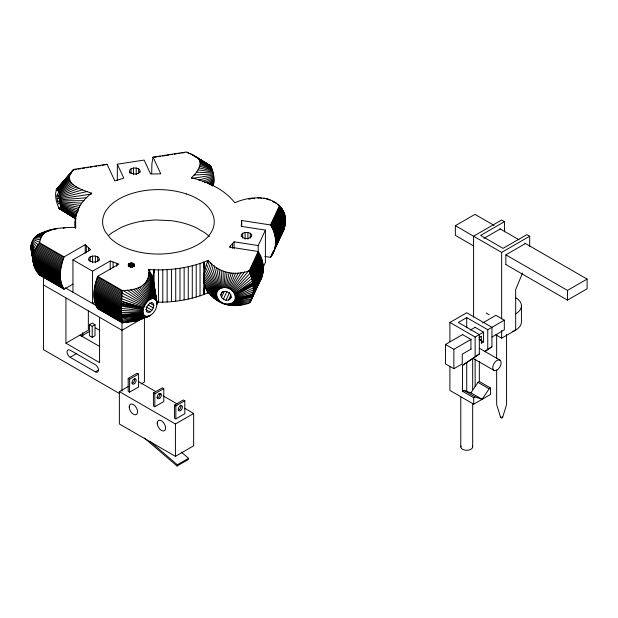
<?xml version="1.0" encoding="UTF-8"?>
<svg xmlns="http://www.w3.org/2000/svg" width="618" height="618" viewBox="0 0 618 618"><rect width="100%" height="100%" fill="white"/><g stroke="black" fill="none" stroke-linecap="round" stroke-linejoin="round"><path stroke-width="0.93" d="M156.686 302.233C172.661 302.418 188.753 300.062 203.762 294.508L203.762 262.14L208.127 260.371C218.061 272.538 234.747 276.37 249.232 270.754L258.177 251.48L229.301 247.015L234.098 241.831L258.216 245.562L265.4 230.089L241.283 226.358L241.607 220.487L270.483 224.952C276.717 234.492 277.822 248.05 270.483 257.32L264.898 256.455M154.052 285.06L154.075 269.827L148.76 269.556C151.008 285.701 135.249 291.078 122.155 290.414L97.721 276.3C93.944 286.443 91.534 298.965 97.721 308.668L122.155 322.774L136.06 320.981L148.567 316.354C153.967 314.068 157.59 307.779 156.872 301.963L152.901 278.386L148.76 269.556M122.155 322.774L121.236 311.402L122.155 290.414M208.127 260.371C203.098 271.14 200.734 286.814 210.923 295.365C220.634 306.088 236.13 307.864 249.232 303.114C256.424 293.844 252.886 280.788 249.232 270.754M223.013 287.702C233.048 284.913 241.553 302.217 228.93 304.002C218.896 306.791 210.39 289.487 223.013 287.702L223.198 271.287M73.032 284.087L64.087 289.247C57.899 279.545 60.309 267.03 64.087 256.887L85.23 244.682L90.599 249.672L72.939 259.861L72.939 292.229M59.305 208.66C62.928 205.346 59.853 193.704 57.211 189.386C53.588 192.7 56.663 204.342 59.305 208.66L75.782 218.811M212.916 185.122C215.327 179.274 213.442 171.201 210.367 165.694L193.187 155.126L186.404 151.982L153.025 157.142L151.897 163.832L151.696 173.503M260.163 280.827C265.346 271.696 263.677 260.062 258.177 251.48M280.572 236.308C284.898 229.425 287.316 220.556 284.149 212.731C275.867 194.145 250.56 195.566 234.848 202.804C224.311 189.17 207.679 181.893 191.387 177.714C197.297 172.893 205.354 161.452 195.265 156.369M64.087 289.247L39.652 275.141L38.231 273.511L35.612 269.548L33.928 265.485L31.055 248.513C30.336 242.689 33.967 236.408 39.367 234.114C50.614 228.258 63.345 227.331 75.775 227.416C72.831 213.952 81.205 200.889 91.68 193.14C81.823 190.143 60.07 182.673 73.704 169.409L107.084 164.249L114.817 180.919L123.793 178.146L117.327 164.226L144.133 160.077L150.591 173.998L160.765 173.812L153.025 157.142M148.567 316.354C134.261 317.629 150.823 288.946 156.872 301.963M60.549 279.166L33.434 263.507C31.897 256.061 35.01 248.506 39.652 242.781C40.162 236.98 44.087 231.673 49.795 230.112M223.986 287.633L225.168 272.013M208.127 292.739L203.762 294.508L204.635 285.076M56.871 196.037L57.567 193.743L59.459 199.421L59.459 203.793L58.949 204.295L57.567 201.314L56.871 196.037L58.756 195.744M203.762 294.508L204.736 285.508L216.872 296.941M153.017 278.865L154.075 269.827C170.908 270.29 187.934 268.003 203.762 262.14L204.736 270.367L216.872 291.943M39.652 275.141L39.714 274.67M224.975 287.648L227.115 272.553M152.731 277.915L154.075 269.827L152.901 278.386L156.686 301.252M146.458 311.511L148.127 312.476L150.019 311.974L151.912 310.29L153.295 307.895L153.805 305.416L153.295 303.523L151.626 302.557M225.972 287.764L229.093 272.94M144.349 438.015L177.042 466.018L177.343 464.775L188.552 458.301L181.29 452.082M188.552 458.301L188.258 459.553L177.042 466.018M226.976 287.957L231.14 273.179M107.084 164.249L102.302 165.33M502.573 417.567L506.397 405.207M91.68 193.14L91.402 194.013L60.332 198.741M220.804 295.049L221.499 292.978L223.392 291.665L225.972 291.48L228.56 292.469L230.452 294.361L231.14 296.648L230.452 298.726L228.56 300.039L225.972 300.224L223.392 299.236L221.499 297.343L220.804 295.049L222.403 291.611M128.436 264.419C128.235 267.138 133.295 267.277 134.253 265.107C133.967 261.87 126.821 262.65 128.374 266.489M227.965 288.243L233.303 273.272M522.496 273.079L515.667 289.633L515.667 330.089L501.654 338.177L495.875 334.84M228.93 288.614L235.636 273.21M221.499 297.343L224.288 291.325M223.392 299.236L226.976 291.495M225.972 300.224L229.564 292.484M228.56 300.039L230.954 294.879M230.452 298.726L231.248 297.011M270.483 224.952L279.429 205.686M249.556 271.549L258.571 252.136M270.885 225.609L279.9 206.188M250.004 272.785L259.135 253.117M271.449 226.59L280.572 206.922M250.437 273.998L259.668 254.114M271.974 227.586L281.205 207.71M250.831 275.211L260.163 255.118M272.468 228.59L281.8 208.498M251.202 276.424L260.618 256.13M272.932 229.602L282.349 209.301M251.541 277.621L261.043 257.142M273.357 230.622L282.859 210.135M251.843 278.834L261.437 258.169M273.743 231.642L283.338 210.977M252.129 280L261.785 259.197M274.098 232.669L283.755 211.858M252.376 281.19L262.109 260.224M274.415 233.697L284.149 212.731M252.6 282.333L262.387 261.252M274.701 234.732L284.481 213.65M235.079 294.763L252.785 283.5L262.627 262.287M274.94 235.759L284.782 214.554M262.835 263.322L252.955 284.612L235.334 295.62L253.079 285.74L263.005 264.357M275.149 236.794L285.029 215.512M275.319 237.83L285.246 216.439M253.195 286.814L263.137 265.385M275.45 238.857L285.392 217.436M263.229 266.412L253.256 287.911L235.489 296.478M275.543 239.884L285.516 218.393M263.005 267.617L265.4 262.457L265.4 230.089M253.31 288.938L263.291 267.439M275.597 240.912L285.578 219.413M263.307 268.459L253.318 289.989L235.543 297.335M275.62 241.932L285.609 220.402M253.31 290.97L263.291 269.471M275.597 242.944L285.578 221.445M263.229 270.475L253.256 291.974L235.489 298.17M275.543 243.956L285.516 222.457M253.195 292.901L263.137 271.48M275.45 244.952L285.392 223.523M263.005 272.468L253.079 293.851L235.334 298.981L252.955 294.732L262.835 273.45M275.319 245.941L285.246 224.558M275.149 246.922L285.029 225.632M252.337 297.405L234.716 300.495L252.785 295.628L262.627 274.415M270.483 257.32L273.21 251.456M274.94 247.895L284.782 226.682M249.556 302.735L250.344 301.051M252.306 296.825L253.48 294.292M255.435 290.074L257.791 285.006M270.885 256.794L273.233 251.727M275.195 247.501L277.544 242.441M250.004 302.171L251.596 298.757M252.391 297.042L262.387 275.373M271.449 255.983L284.481 227.772M250.437 301.553L262.109 276.323M271.974 255.149L284.149 228.822M250.831 300.92L261.785 277.25M272.468 254.299L283.755 229.919M229.865 289.062L238.208 272.986M73.704 169.409L70.498 173.89M230.761 289.587L241.113 272.569M259.135 282.503L259.668 281.677M491.974 337.011L504.311 329.888L504.311 320.178L487.749 329.742L466.721 317.606L458.317 322.465L479.336 334.601L479.336 354.021L462.519 365.346L462.519 391.24L463.925 390.429L470.931 392.855L477.938 382.341L479.336 381.53L490.545 388.004L490.545 394.477L473.728 404.187L449.904 390.429L449.904 366.497M463.925 390.429L475.134 396.903L482.14 399.328L489.147 388.807L490.545 388.004M279.429 238.054L279.9 237.374M231.595 290.174L244.481 271.92M479.081 337.66L481.391 336.238M481.283 336.393L481.391 343.036A6.736 3.893 0 0 0 479.645 339.274M232.376 290.831L248.49 270.954M56.354 189.502L72.576 170.653M56.539 189.309L73.349 169.842M56.184 189.796L71.441 172.229M212.244 185.987L213.48 184.558M56.748 189.232L71.688 172.159M56.037 190.189L67.98 176.725M212.353 185.601L213.627 184.164M56.98 189.255L70.552 174.098M211.812 185.786L213.751 183.67M57.211 189.386L69.834 175.775M233.086 291.541L250.128 273.156M211.843 185.161L213.851 183.082M57.466 189.618L69.44 177.258M140 172.098L140 170.197L138.617 168.807L136.215 168.011L133.449 168.011L131.047 168.807L129.664 170.197L129.664 173.048M140 171.796L138.617 173.179L136.215 173.975L133.449 173.975L131.047 173.179L129.664 171.796M99.135 260.163L99.135 258.254L97.744 256.872L95.35 256.068L92.576 256.068L90.182 256.872L88.799 258.254L88.799 260.163M99.135 259.854L97.744 261.236L95.35 262.04L92.576 262.04L90.182 261.236L88.799 259.854M209.502 165.809L210.367 165.694M251.657 236.563L251.657 234.662L250.275 233.272L247.88 232.476L245.107 232.476L242.704 233.272L241.321 234.662L241.321 236.563M251.657 236.261L250.275 237.644L247.88 238.44L245.107 238.44L242.704 237.644L241.321 236.261M57.729 189.958L69.34 178.61M211.225 185.037L213.921 182.418M233.72 292.291L251.024 275.906M57.992 190.398L69.502 179.853M210.383 184.875L213.959 181.669M58.262 190.931L69.911 181.035M234.261 293.086L251.758 278.54M209.533 184.442L213.975 180.858M58.525 191.557L70.576 182.179M252.785 283.5L234.716 293.913L252.337 281.043M208.521 183.84L213.959 179.977M462.519 365.346L479.336 354.021M484.589 351.387L491.951 346.737L491.951 327.316L466.721 312.754L449.904 322.465L449.904 341.607M484.852 351.742L491.951 346.737M58.795 192.26L71.526 183.307M138.131 320.356L142.866 317.953M59.05 193.032L72.777 184.442M234.716 293.913L252.669 282.774M207.308 183.052L213.921 179.05M72.939 259.861L92.561 271.194L110.213 260.997L118.865 264.102L97.721 276.3M95.775 301.7L92.561 303.554L92.561 271.194M89.409 324.713L92.213 323.098L95.017 324.713L95.017 335.721L92.213 337.335L89.409 335.721L89.409 324.713L92.213 326.335L95.017 324.713M65.933 297.891L65.933 343.206L88.359 330.259L88.359 310.978M81.159 336.277L89.973 331.186M70.143 357.281L95.365 371.843A4.357 2.518 60 0 0 98.447 370.066A4.357 2.518 60 0 0 95.365 364.728L70.143 350.159A4.357 2.518 60 0 0 67.053 351.943A4.357 2.518 60 0 0 70.143 357.281L76.732 353.473M143.585 317.791L121.993 330.259L43.515 284.944M95.365 371.843L98.664 369.943M128.196 378.425L137.165 373.249L138.563 374.06L138.563 387.007L129.595 392.183L128.196 391.372L128.196 378.425L129.595 379.236L138.563 374.06M184.573 408.228L193.643 413.465L193.643 445.825L175.419 456.347L119.367 423.979L119.367 391.619L128.474 386.358M141.097 383.956L144.419 382.04L144.419 317.312M153.418 392.994L162.387 387.81L163.793 388.622L163.793 401.569L154.824 406.744L153.418 405.941L153.418 392.994L154.824 393.797L163.793 388.622M473.635 245.949L455.366 235.396L455.366 225.686L474.987 214.361L494.083 225.385M174.438 405.13L183.407 399.946L184.813 400.758L184.813 413.705L175.844 418.88L174.438 418.077L174.438 405.13L175.844 405.941L184.813 400.758M504.458 231.835L504.458 221.669L480.634 235.419L503.06 248.366L526.884 234.616L529.688 236.231L529.688 246.404M483.902 238.386L500.256 228.946M119.367 391.619L175.419 423.979L193.643 413.465M455.366 225.686L501.654 252.414L529.688 236.231M525.478 243.515L505.856 254.84L505.856 264.55M471.202 349.008L462.264 354.16L462.264 363.871L453.859 368.73L445.454 363.871L445.454 344.458L462.82 334.431M470.259 330.128L475.227 327.262M482.666 322.967L495.899 315.327L504.311 320.178M445.454 344.458L453.859 349.309L471.225 339.282M449.904 322.465L475.134 337.026L479.336 334.601M479.498 334.508L483.631 332.121M506.026 254.933L567.478 290.414L587.1 279.089L587.1 288.799L567.478 300.124L506.026 264.643M481.283 343.191L483.747 341.762M462.519 391.24L473.728 397.714L475.134 396.903M59.305 193.882L74.399 185.616M204.504 182.712L213.851 178.084M59.544 194.778L76.477 186.86M59.768 195.728L79.143 188.22M38.64 234.4L48.003 230.823M202.271 181.476L213.751 177.088M139.923 319.653L149.286 316.068M39.367 234.114L51.866 229.494M136.06 320.981L147.857 316.547M37.907 234.778L46.435 231.619M141.491 318.857L150.019 315.69M40.07 233.928L43.461 232.855M45.268 232.206L54.291 228.946M133.635 321.53L147.169 316.64M37.173 235.249L45.06 232.522M145.5 317.042L150.753 315.226M53.666 229.664L57.165 228.467M130.761 322.009L146.52 316.632M127.285 322.411L145.902 316.524M59.977 196.709L82.588 189.741M36.447 235.798L43.839 233.558M63.167 228.251L64.952 227.733M122.974 322.743L145.33 316.323M198.787 180.07L213.627 176.068M151.912 302.727L150.019 303.229L148.127 304.913L146.744 307.308L146.234 309.788L146.744 311.681M121.947 321.839L144.813 316.022M234.716 300.495L252.669 296.146M35.744 236.431L42.766 234.755M235.079 299.761L252.785 295.628M60.162 197.714L87.13 191.534M121.731 320.572L144.349 315.628M121.568 319.174L143.955 315.149M192.746 178.332L213.48 175.048M73.341 169.811L76.145 169.378M78.007 169.093L80.811 168.66M82.681 168.366L84.55 168.081M86.42 167.787L88.289 167.501M90.158 167.208L92.028 166.922M94.832 166.489L96.694 166.196M98.563 165.91L100.433 165.624M152.916 157.505L156.655 156.926M158.525 156.632L160.394 156.346M162.264 156.053L168.807 155.048M170.668 154.755L172.538 154.469M174.407 154.176L176.277 153.89M178.146 153.596L180.016 153.31M181.885 153.025L184.689 152.584M57.057 198.625L59.876 198.185M57.567 201.314L59.444 201.02M35.056 237.127L41.815 236.153M143.052 221.066L155.319 219.938L170.807 220.649A59.15 34.152 0 0 1 179.745 222.179A59.428 34.314 0 0 1 195.821 227.54L204.612 232.607A59.343 34.26 0 0 1 208.266 235.512A59.637 34.43 0 0 1 209.371 236.539M121.452 317.652L143.623 314.585L121.352 315.96L94.461 300.433L121.367 316.462L143.623 314.585L121.429 317.544L94.848 302.194M234.261 301.182L251.758 299.035M121.352 315.96L143.361 313.952M221.159 302.712L222.078 302.642M60.479 199.761L86.744 197.752M233.72 301.808L251.024 300.572M193.928 175.01L213.318 174.021M233.086 302.364L250.128 302.009M34.407 237.891L40.989 237.814M60.603 200.78L84.156 200.703M143.052 312.469L121.275 312.391L94.021 296.655M40.757 233.836L41.414 233.843M232.376 302.859L248.49 303.322M196.323 172.152L213.125 173.017M143.013 311.65L121.259 310.414L93.967 294.655M60.695 201.777L81.661 203.198M248.506 199.004L250.344 199.143M231.595 303.268L244.481 304.28M143.052 310.777L121.275 308.328L94.021 292.592M251.866 198.347L254.693 198.71M230.761 303.6L241.113 304.937M60.765 202.743L80.471 205.415M197.984 169.834L212.916 172.036M33.789 238.702L40.286 239.823M229.865 303.847L238.208 305.354M94.461 288.305L121.352 303.832L143.623 308.003L121.452 301.298M60.811 203.67L79.405 207.401M121.367 303.083L143.623 308.003L121.429 301.445L94.848 286.095M121.352 303.832L143.361 308.946M257.343 197.706L259.019 198.1M228.93 304.002L235.636 305.578M199.112 167.887L212.692 171.086M60.827 204.55L78.432 209.162M272.523 201.368L273.975 201.769M219.011 301.514L221.19 302.117M259.676 197.644L261.46 198.169M227.965 304.071L233.303 305.632M199.838 166.211L212.453 170.189M60.811 205.361L77.907 210.831M226.976 304.056L231.14 305.547M60.765 206.111L77.482 212.345M121.568 298.679L143.955 307.061M200.224 164.728L212.198 169.34M273.372 202.063L276.323 203.307M216.663 299.977L220.348 301.53M33.218 239.568L39.714 242.302M60.695 206.775L77.157 213.735M263.886 197.976L265.446 198.656M225.972 303.94L229.093 305.307M200.325 163.384L211.943 168.567M121.731 295.914L144.349 306.119M60.603 207.362L76.06 214.585M200.17 162.132L211.68 167.864M60.479 207.857L75.921 215.674M277.382 204.473L278.965 205.292M214.013 297.992L219.568 300.873M121.947 292.986L144.813 305.192M199.753 160.95L211.41 167.239M60.332 208.251L75.45 216.424M265.864 198.363L267.293 199.143M224.975 303.747L227.115 304.921M60.162 208.544L75.69 217.381M199.089 159.807L211.14 166.706M504.458 221.669L501.615 220.023L473.581 236.207L473.581 317.158M499.9 228.745L519.004 239.769M524.813 243.129L587.1 279.089M475.134 327.316L483.539 332.175L483.539 341.885L478.958 339.236M462.519 334.601L470.931 339.452L470.931 349.162M479.514 348.32L499.916 360.101A5.948 3.43 -60 0 1 498.031 369.309A5.948 3.43 -60 0 1 492.886 366.335A5.948 3.43 -60 0 1 499.916 360.101M473.071 358.324L493.975 370.398M477.938 382.341L489.147 388.807M470.931 392.855L482.14 399.328M149.633 303.005L153.805 305.416M148.289 304.998L153.295 307.895M39.652 242.781L64.087 256.887M39.173 243.43L63.793 257.644M97.428 277.065L122.055 291.279M38.447 244.38L63.384 258.78M97.018 278.2L121.955 292.6M146.072 306.922L151.912 310.29M37.791 245.361L62.997 259.915M96.632 279.336L121.839 293.89M37.15 246.343L62.634 261.051M96.269 280.472L121.754 295.18M145.848 309.564L150.019 311.974M36.562 247.324L62.294 262.186M95.929 281.607L121.669 296.462M36.022 248.328L61.985 263.314M95.62 282.735L121.591 297.729M35.504 249.317L61.7 264.442M95.334 283.863L121.537 298.988M35.056 250.329L61.445 265.562M95.079 284.983L121.46 300.217M61.213 266.682L34.623 251.333L31.503 243.276L33.928 253.357L60.827 268.884M34.276 252.353L61.004 267.787M94.639 287.208L121.367 302.635M60.672 269.973L33.681 254.392L31.055 245.145L33.434 255.396L60.549 271.055M94.307 289.394L121.298 304.975L143.167 309.873L121.306 306.126L94.183 290.468M33.287 256.431L60.456 272.121M94.09 291.541L121.259 307.223M60.386 273.171L33.133 257.436L30.939 246.049M33.086 258.478L60.34 274.214M93.975 293.627L121.236 309.371M60.332 275.234L33.032 259.475L30.9 246.922M33.086 260.51L60.34 276.246M93.975 295.667L121.236 311.402M60.386 277.235L33.133 261.507L30.939 247.741M33.287 262.526L60.456 278.208M94.09 297.629L121.259 313.318M94.183 298.587L121.306 314.238L143.167 313.241L121.298 315.103L94.307 299.521M60.672 280.101L33.681 264.519L31.055 248.513L33.928 265.485L60.827 281.012L34.145 266.103L32.677 257.08M34.276 266.474L61.004 281.908M94.639 301.329L121.367 316.756M61.213 282.774L34.623 267.424L34.129 264.651M35.056 268.39L61.445 283.623M95.079 303.044L121.46 318.278M35.504 269.317L61.7 284.45M95.334 303.863L121.537 318.988M36.022 270.251L61.985 285.246M95.62 304.659L121.591 319.653M36.562 271.155L62.294 286.018M65.222 287.772L121.669 320.294M37.15 272.051L62.634 286.76M96.269 306.18L121.754 320.889M37.791 272.924L62.997 287.478M96.632 306.899L121.839 321.453M38.447 273.766L63.384 288.166M97.018 307.586L121.955 321.986M39.173 274.608L63.793 288.83M97.428 308.243L122.055 322.465M95.574 327.949L99.668 330.313M79.946 335.111L99.637 346.482M138.409 381.576L155.721 391.573M159.019 393.473L160.665 394.423M163.137 395.852L177.15 403.94M65.933 343.206L99.568 362.619L99.568 317.312M119.49 393.542L43.515 349.68L43.515 276.122M187.084 152.244L189.502 153.681M199.197 159.413L204.844 162.75M206.466 163.708L209.695 165.616M59.977 208.729L75.319 217.806M198.146 158.679L210.877 166.265M58.795 208.088L68.343 213.774M69.934 214.724L71.526 215.674M279.29 206.242L280.765 207.138M210.923 295.365L218.857 300.163M190.529 153.774L209.904 165.539M59.768 208.814L75.914 218.617M196.887 157.544L210.614 165.925M59.05 208.428L74.399 217.984M193.187 155.126L210.128 165.562M59.544 208.791L75.674 218.726M122.974 290.375L145.33 304.295M280.642 207.911L282.117 208.923M207.772 292.237L218.231 299.413M127.285 290.051L145.902 303.43M32.7 240.464L38.231 244.658M281.777 209.641L283.222 210.746M206.505 290.035L217.683 298.618M267.818 198.903L269 199.823M223.986 303.461L225.168 304.373M130.761 289.641L146.52 302.619M205.493 287.795L217.227 297.791M150.46 441.746L177.343 464.775M133.635 289.162L147.169 301.854M204.203 283.175L216.609 296.084M136.06 288.614L147.857 301.159M203.894 280.781L216.454 295.226M138.131 287.996L148.567 300.526M32.236 241.391L36.794 246.876M203.786 278.316L216.4 294.369M139.923 287.293L149.286 299.977M203.894 275.767L216.454 293.535M141.491 286.497L150.019 299.514M204.203 273.125L216.609 292.723M31.842 250.421L31.24 249.224M142.866 285.586L150.753 299.135M31.842 242.333L35.612 249.054M191.387 177.714L191.804 178.478M144.087 284.55L151.48 298.849M205.493 267.478L217.227 291.209M145.168 283.361L152.183 298.656M206.505 264.434L217.683 290.522M146.118 281.962L152.87 298.564M34.67 251.194L31.503 243.276L34.145 252.731M207.772 261.198L218.231 289.896M146.945 280.302L153.527 298.571M269.788 199.629L269.966 200.193M223.013 303.09L223.198 303.654M147.648 278.293L154.137 298.679M496.826 405.207L500.657 417.567M210.923 262.998L218.857 289.34M31.24 244.218L33.928 253.357M148.212 275.806L154.709 298.88M148.621 272.638L155.226 299.182M214.013 265.624L219.568 288.845M149.216 270.251L155.69 299.575M150.761 273.063L156.091 300.054M35.257 267.725L35.612 269.548M156.632 302.55L156.987 304.427M151.982 275.759L156.424 300.611M33.333 260.101L33.666 261.962M33.998 263.824L34.67 267.548M216.663 267.617L220.348 288.436M33.31 260.031L33.635 261.877M154.206 286.93L157.026 303.554M31.796 251.665L31.503 249.857L33.928 265.485M32.09 253.473L32.383 255.273M153.542 280.958L156.987 302.735M219.011 269.147L221.19 288.104M203.762 262.14L204.635 270.885M221.159 270.352L222.078 287.857M153.921 283.5L154.006 285.168M75.303 224.349L75.342 228.065M567.478 290.414L567.478 300.124M521.43 305.786L521.43 321.97A19.822 11.441 0 0 1 512.399 331.572M506.567 334.408L506.567 404.473M501.654 252.414L501.654 318.903M501.654 330.468L501.654 338.177M496.656 334.408L496.656 358.401M496.656 369.919L496.656 404.473M487.749 329.742L487.749 349.162M479.336 361.391L479.336 381.53M475.134 337.026L475.134 356.447M475.134 359.012L475.134 386.544M473.728 397.714L473.728 404.187M472.67 358.525L472.67 389.255M472.67 403.654L472.67 446.868M466.721 317.606L466.721 327.756M466.721 362.921L466.721 391.403M460.781 396.818L460.781 446.868M453.859 349.309L453.859 368.73M258.216 245.562L258.216 252.229M250.275 233.272L250.275 238.03M247.88 232.476L247.88 239.135M245.107 232.476L245.107 239.135M242.704 233.272L242.704 238.03M241.669 221.839L241.669 226.597M241.607 220.487L241.553 226.258M234.098 241.831L234.098 248.498M232.6 243.654L232.6 248.413M230.514 245.864L230.514 247.772M207.354 260.719L207.354 262.287M207.354 291.511L207.354 293.079M200.047 263.453L200.047 295.821M196.223 264.659L196.223 297.019M192.283 265.74L192.283 298.108M188.258 266.706L188.258 299.066M184.149 267.54L184.149 299.908M179.977 268.258L179.977 300.618M175.844 405.941L175.844 418.88M175.736 268.845L175.736 301.205M175.419 423.979L175.419 456.347M171.449 269.301L171.449 301.669M167.13 269.633L167.13 301.993M162.789 269.827L162.789 302.194M158.432 269.896L158.432 302.256M154.824 393.797L154.824 406.744M149.726 269.633L149.726 271.202M138.617 168.807L138.617 173.565M136.215 168.011L136.215 174.67M134.261 264.604L134.261 266.505M134.121 264.272L134.206 266.343M134.013 264.118L134.013 266.026M133.874 263.971L133.874 265.871M133.712 263.832L133.712 266.69M133.527 263.701L133.527 266.559M133.449 168.011L133.449 174.67M133.326 263.577L133.326 266.435M133.102 263.469L133.102 266.327M132.855 263.376L132.855 266.234M132.6 263.299L132.6 267.107M132.329 263.229L132.329 267.038M132.051 263.183L132.051 266.991M131.765 263.152L131.765 266.961M131.479 263.129L131.479 266.937M131.186 263.129L131.186 266.937M131.047 168.807L131.047 173.565M130.892 263.144L130.892 266.953M130.607 263.175L130.607 266.984M130.328 263.229L130.328 267.038M130.058 263.291L130.058 267.1M129.803 263.368L129.803 266.227M129.556 263.461L129.556 266.319M129.595 379.236L129.595 392.183M129.332 263.569L129.332 266.42M129.123 263.685L129.123 266.543M128.938 263.816L128.938 266.675M128.776 263.956L128.776 265.856M128.637 264.102L128.637 266.01M128.521 264.257L128.521 266.165M121.993 322.31L121.993 391.179M117.327 164.226L117.327 180.41M116.81 263.453L116.81 266.312M113.094 262.14L113.094 267.849M110.213 260.997L110.213 269.564M97.744 256.872L97.744 261.63M95.35 256.068L95.35 262.735M92.576 256.068L92.576 262.735M92.213 326.335L92.213 337.335M90.182 256.872L90.182 261.63M88.621 248.011L88.621 250.869M86.342 245.864L86.342 252.53M85.23 244.682L85.23 253.249M82.75 332.569L82.75 336.269M78.022 209.394L78.022 211.302M76.215 214.315L76.215 216.223M75.643 216.81L75.643 227.285M75.303 219.32L75.303 228.166M75.187 221.839L75.187 227.548M159.931 393.457A2.974 1.715 -60 0 1 159.181 396.447A2.974 1.715 -60 0 1 156.856 397.969M134.5 378.432A2.974 1.715 -60 0 1 134.345 381.206A2.974 1.715 -60 0 1 132.136 383.353M180.742 405.13A2.974 1.715 -60 0 1 180.595 407.911A2.974 1.715 -60 0 1 178.378 410.051M502.11 416.918A0.989 0.572 0 0 1 502.426 417.745A0.989 0.572 0 0 1 500.974 417.853A0.989 0.572 0 0 1 500.912 417.011M515.628 297.698A19.822 11.441 0 0 1 515.628 313.882M489.139 314.678A19.822 11.441 0 0 1 486.211 312.994M472.469 445.98A5.948 3.43 0 0 1 466.721 450.298A5.948 3.43 0 0 1 460.982 445.98M108.598 235.512A59.49 34.345 0 0 1 112.252 232.607L121.035 227.54A59.343 34.26 0 0 1 126.064 225.431A59.637 34.43 0 0 1 143.082 221.051M186.342 193.928L183.77 193.125A55.821 32.229 0 0 0 122.179 197.327A55.821 32.229 0 0 0 105.346 231.796L110.089 237.945A55.821 32.229 0 0 0 197.899 244.62A55.821 32.229 0 0 0 186.342 193.928M159.846 398.1A2.974 1.715 -60 0 0 160.788 393.488A2.974 1.715 -60 0 0 157.273 396.609A2.974 1.715 -60 0 0 159.846 398.1M134.624 383.531A2.974 1.715 -60 0 0 135.566 378.927A2.974 1.715 -60 0 0 132.051 382.048A2.974 1.715 -60 0 0 134.624 383.531M157.204 423.175A5.948 3.43 60 0 0 163.507 431.016A5.948 3.43 60 0 0 163.507 422.612A5.948 3.43 60 0 0 157.204 423.175M129.177 406.992A5.948 3.43 60 0 0 135.481 414.832A5.948 3.43 60 0 0 135.481 406.428A5.948 3.43 60 0 0 129.177 406.992M180.873 410.236A2.974 1.715 -60 0 0 181.816 405.632A2.974 1.715 -60 0 0 178.293 408.745A2.974 1.715 -60 0 0 180.873 410.236"/></g></svg>
